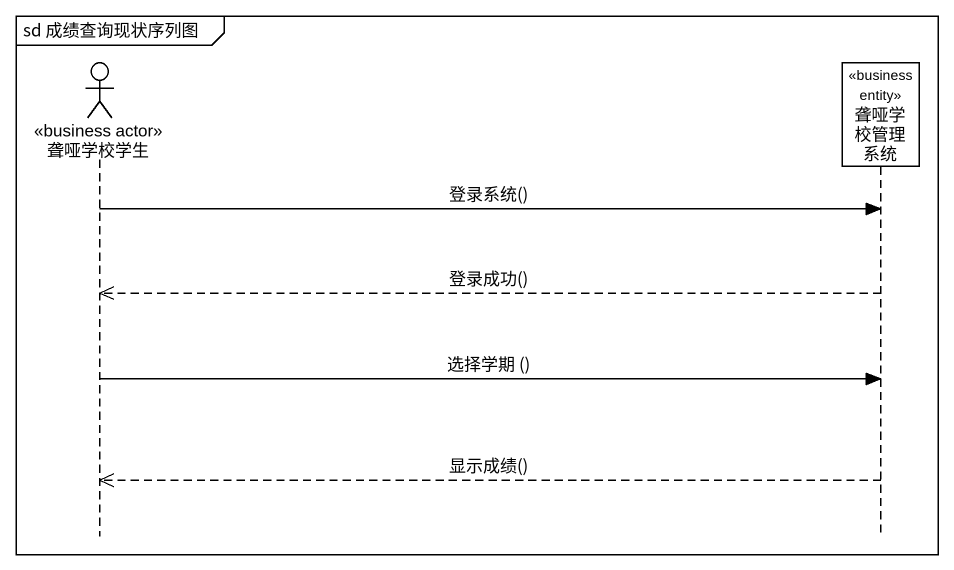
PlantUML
@startuml
mainframe sd 成绩查询现状序列图
hide footbox
actor 聋哑学校学生 <<business actor>>
participant 聋哑学校管理系统 <<business entity>>

聋哑学校学生 -> 聋哑学校管理系统 : 登录系统()
聋哑学校管理系统 -->> 聋哑学校学生 : 登录成功()
聋哑学校学生 -> 聋哑学校管理系统 : 选择学期 ()
聋哑学校管理系统 -->> 聋哑学校学生 : 显示成绩()
@enduml
